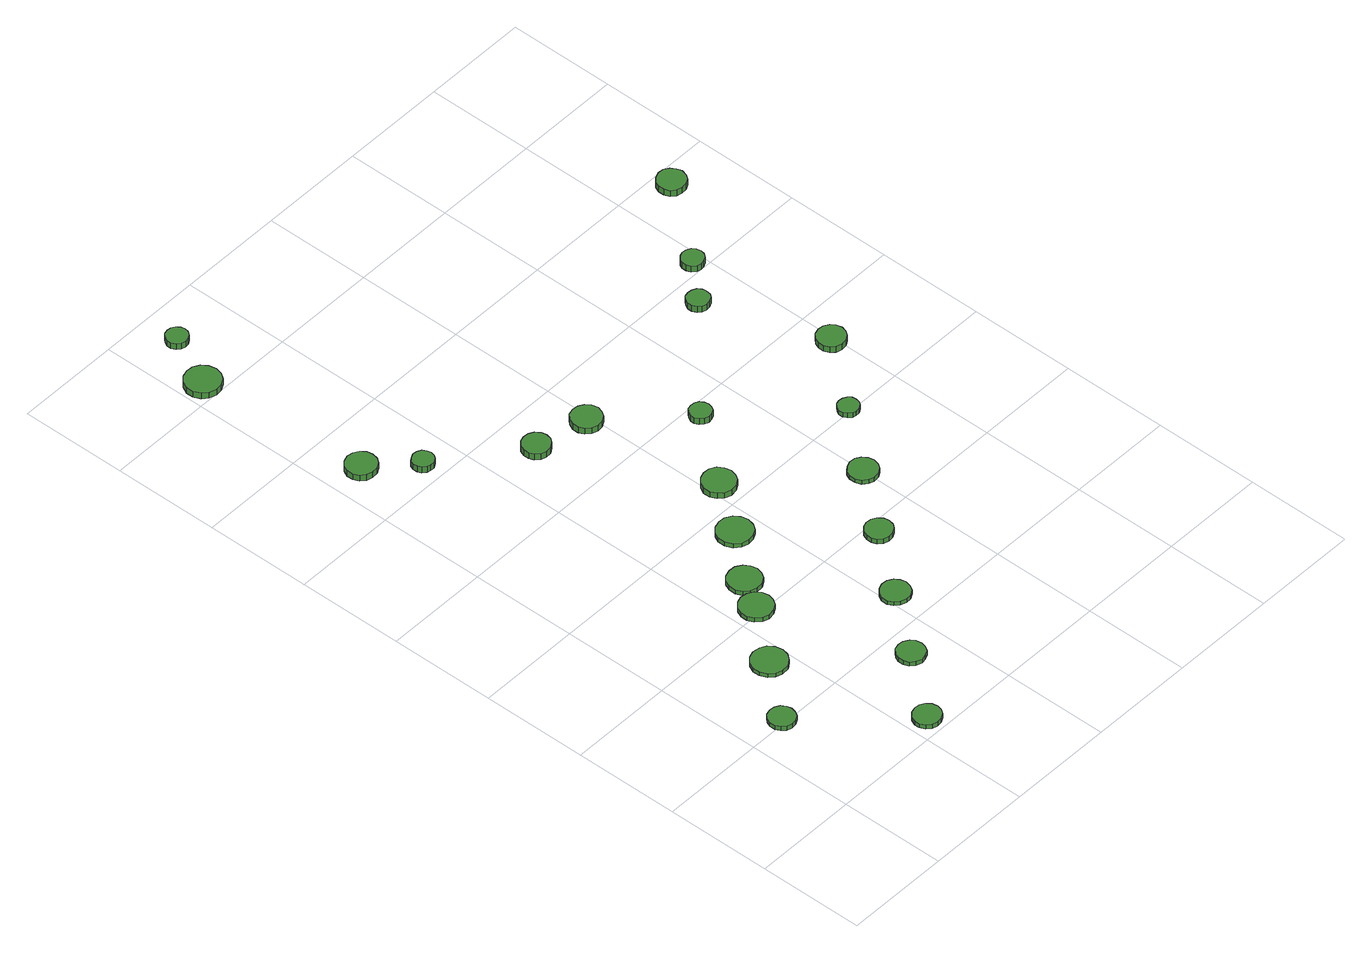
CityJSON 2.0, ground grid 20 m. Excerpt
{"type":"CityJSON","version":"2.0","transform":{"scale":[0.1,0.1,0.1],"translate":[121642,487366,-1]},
"CityObjects":{
"tree1":{"type":"SolitaryVegetationObject","attributes":{"function":"something"},"geometry":[{"type":"MultiSurface","lod":"1","boundaries":[[[0,1,2,3,4,5,6,7,8,9,10,11,12,13,14]],[[15,16,17,18,19,20,21,22,23,24,25,26,27,28,29]],[[0,29,28,1]],[[1,28,27,2]],[[2,27,26,3]],[[3,26,25,4]],[[4,25,24,5]],[[5,24,23,6]],[[6,23,22,7]],[[7,22,21,8]],[[8,21,20,9]],[[9,20,19,10]],[[10,19,18,11]],[[11,18,17,12]],[[12,17,16,13]],[[13,16,15,14]],[[14,15,29,0]]]}]},
"tree2":{"type":"SolitaryVegetationObject","attributes":{"function":"something"},"geometry":[{"type":"MultiSurface","lod":"1","boundaries":[[[30,31,32,33,34,35,36,37,38,39,40,41,42,43,44]],[[45,46,47,48,49,50,51,52,53,54,55,56,57,58,59]],[[30,59,58,31]],[[31,58,57,32]],[[32,57,56,33]],[[33,56,55,34]],[[34,55,54,35]],[[35,54,53,36]],[[36,53,52,37]],[[37,52,51,38]],[[38,51,50,39]],[[39,50,49,40]],[[40,49,48,41]],[[41,48,47,42]],[[42,47,46,43]],[[43,46,45,44]],[[44,45,59,30]]]}]},
"tree3":{"type":"SolitaryVegetationObject","attributes":{"function":"something"},"geometry":[{"type":"MultiSurface","lod":"1","boundaries":[[[60,61,62,63,64,65,66,67,68,69,70,71,72,73,74]],[[75,76,77,78,79,80,81,82,83,84,85,86,87,88,89]],[[60,89,88,61]],[[61,88,87,62]],[[62,87,86,63]],[[63,86,85,64]],[[64,85,84,65]],[[65,84,83,66]],[[66,83,82,67]],[[67,82,81,68]],[[68,81,80,69]],[[69,80,79,70]],[[70,79,78,71]],[[71,78,77,72]],[[72,77,76,73]],[[73,76,75,74]],[[74,75,89,60]]]}]},
"tree4":{"type":"SolitaryVegetationObject","attributes":{"function":"something"},"geometry":[{"type":"MultiSurface","lod":"1","boundaries":[[[90,91,92,93,94,95,96,97,98,99,100,101,102,103,104]],[[105,106,107,108,109,110,111,112,113,114,115,116,117,118,119]],[[90,119,118,91]],[[91,118,117,92]],[[92,117,116,93]],[[93,116,115,94]],[[94,115,114,95]],[[95,114,113,96]],[[96,113,112,97]],[[97,112,111,98]],[[98,111,110,99]],[[99,110,109,100]],[[100,109,108,101]],[[101,108,107,102]],[[102,107,106,103]],[[103,106,105,104]],[[104,105,119,90]]]}]},
"tree5":{"type":"SolitaryVegetationObject","attributes":{"function":"something"},"geometry":[{"type":"MultiSurface","lod":"1","boundaries":[[[120,121,122,123,124,125,126,127,128,129,130,131,132,133,134]],[[135,136,137,138,139,140,141,142,143,144,145,146,147,148,149]],[[120,149,148,121]],[[121,148,147,122]],[[122,147,146,123]],[[123,146,145,124]],[[124,145,144,125]],[[125,144,143,126]],[[126,143,142,127]],[[127,142,141,128]],[[128,141,140,129]],[[129,140,139,130]],[[130,139,138,131]],[[131,138,137,132]],[[132,137,136,133]],[[133,136,135,134]],[[134,135,149,120]]]}]},
"tree6":{"type":"SolitaryVegetationObject","attributes":{"function":"something"},"geometry":[{"type":"MultiSurface","lod":"1","boundaries":[[[150,151,152,153,154,155,156,157,158,159,160,161,162,163,164]],[[165,166,167,168,169,170,171,172,173,174,175,176,177,178,179]],[[150,179,178,151]],[[151,178,177,152]],[[152,177,176,153]],[[153,176,175,154]],[[154,175,174,155]],[[155,174,173,156]],[[156,173,172,157]],[[157,172,171,158]],[[158,171,170,159]],[[159,170,169,160]],[[160,169,168,161]],[[161,168,167,162]],[[162,167,166,163]],[[163,166,165,164]],[[164,165,179,150]]]}]},
"tree7":{"type":"SolitaryVegetationObject","attributes":{"function":"something"},"geometry":[{"type":"MultiSurface","lod":"1","boundaries":[[[180,181,182,183,184,185,186,187,188,189,190,191,192,193,194]],[[195,196,197,198,199,200,201,202,203,204,205,206,207,208,209]],[[180,209,208,181]],[[181,208,207,182]],[[182,207,206,183]],[[183,206,205,184]],[[184,205,204,185]],[[185,204,203,186]],[[186,203,202,187]],[[187,202,201,188]],[[188,201,200,189]],[[189,200,199,190]],[[190,199,198,191]],[[191,198,197,192]],[[192,197,196,193]],[[193,196,195,194]],[[194,195,209,180]]]}]},
"tree8":{"type":"SolitaryVegetationObject","attributes":{"function":"something"},"geometry":[{"type":"MultiSurface","lod":"1","boundaries":[[[210,211,212,213,214,215,216,217,218,219,220,221,222,223,224]],[[225,226,227,228,229,230,231,232,233,234,235,236,237,238,239]],[[210,239,238,211]],[[211,238,237,212]],[[212,237,236,213]],[[213,236,235,214]],[[214,235,234,215]],[[215,234,233,216]],[[216,233,232,217]],[[217,232,231,218]],[[218,231,230,219]],[[219,230,229,220]],[[220,229,228,221]],[[221,228,227,222]],[[222,227,226,223]],[[223,226,225,224]],[[224,225,239,210]]]}]},
"tree9":{"type":"SolitaryVegetationObject","attributes":{"function":"something"},"geometry":[{"type":"MultiSurface","lod":"1","boundaries":[[[240,241,242,243,244,245,246,247,248,249,250,251,252,253,254]],[[255,256,257,258,259,260,261,262,263,264,265,266,267,268,269]],[[240,269,268,241]],[[241,268,267,242]],[[242,267,266,243]],[[243,266,265,244]],[[244,265,264,245]],[[245,264,263,246]],[[246,263,262,247]],[[247,262,261,248]],[[248,261,260,249]],[[249,260,259,250]],[[250,259,258,251]],[[251,258,257,252]],[[252,257,256,253]],[[253,256,255,254]],[[254,255,269,240]]]}]},
"tree10":{"type":"SolitaryVegetationObject","attributes":{"function":"something"},"geometry":[{"type":"MultiSurface","lod":"1","boundaries":[[[270,271,272,273,274,275,276,277,278,279,280,281,282,283,284]],[[285,286,287,288,289,290,291,292,293,294,295,296,297,298,299]],[[270,299,298,271]],[[271,298,297,272]],[[272,297,296,273]],[[273,296,295,274]],[[274,295,294,275]],[[275,294,293,276]],[[276,293,292,277]],[[277,292,291,278]],[[278,291,290,279]],[[279,290,289,280]],[[280,289,288,281]],[[281,288,287,282]],[[282,287,286,283]],[[283,286,285,284]],[[284,285,299,270]]]}]},
"tree11":{"type":"SolitaryVegetationObject","attributes":{"function":"something"},"geometry":[{"type":"MultiSurface","lod":"1","boundaries":[[[300,301,302,303,304,305,306,307,308,309,310,311,312,313,314]],[[315,316,317,318,319,320,321,322,323,324,325,326,327,328,329]],[[300,329,328,301]],[[301,328,327,302]],[[302,327,326,303]],[[303,326,325,304]],[[304,325,324,305]],[[305,324,323,306]],[[306,323,322,307]],[[307,322,321,308]],[[308,321,320,309]],[[309,320,319,310]],[[310,319,318,311]],[[311,318,317,312]],[[312,317,316,313]],[[313,316,315,314]],[[314,315,329,300]]]}]},
"tree12":{"type":"SolitaryVegetationObject","attributes":{"function":"something"},"geometry":[{"type":"MultiSurface","lod":"1","boundaries":[[[330,331,332,333,334,335,336,337,338,339,340,341,342,343,344]],[[345,346,347,348,349,350,351,352,353,354,355,356,357,358,359]],[[330,359,358,331]],[[331,358,357,332]],[[332,357,356,333]],[[333,356,355,334]],[[334,355,354,335]],[[335,354,353,336]],[[336,353,352,337]],[[337,352,351,338]],[[338,351,350,339]],[[339,350,349,340]],[[340,349,348,341]],[[341,348,347,342]],[[342,347,346,343]],[[343,346,345,344]],[[344,345,359,330]]]}]},
"tree13":{"type":"SolitaryVegetationObject","attributes":{"function":"something"},"geometry":[{"type":"MultiSurface","lod":"1","boundaries":[[[360,361,362,363,364,365,366,367,368,369,370,371,372,373,374]],[[375,376,377,378,379,380,381,382,383,384,385,386,387,388,389]],[[360,389,388,361]],[[361,388,387,362]],[[362,387,386,363]],[[363,386,385,364]],[[364,385,384,365]],[[365,384,383,366]],[[366,383,382,367]],[[367,382,381,368]],[[368,381,380,369]],[[369,380,379,370]],[[370,379,378,371]],[[371,378,377,372]],[[372,377,376,373]],[[373,376,375,374]],[[374,375,389,360]]]}]},
"tree14":{"type":"SolitaryVegetationObject","attributes":{"function":"something"},"geometry":[{"type":"MultiSurface","lod":"1","boundaries":[[[390,391,392,393,394,395,396,397,398,399,400,401,402,403,404]],[[405,406,407,408,409,410,411,412,413,414,415,416,417,418,419]],[[390,419,418,391]],[[391,418,417,392]],[[392,417,416,393]],[[393,416,415,394]],[[394,415,414,395]],[[395,414,413,396]],[[396,413,412,397]],[[397,412,411,398]],[[398,411,410,399]],[[399,410,409,400]],[[400,409,408,401]],[[401,408,407,402]],[[402,407,406,403]],[[403,406,405,404]],[[404,405,419,390]]]}]},
"tree15":{"type":"SolitaryVegetationObject","attributes":{"function":"something"},"geometry":[{"type":"MultiSurface","lod":"1","boundaries":[[[420,421,422,423,424,425,426,427,428,429,430,431,432,433,434]],[[435,436,437,438,439,440,441,442,443,444,445,446,447,448,449]],[[420,449,448,421]],[[421,448,447,422]],[[422,447,446,423]],[[423,446,445,424]],[[424,445,444,425]],[[425,444,443,426]],[[426,443,442,427]],[[427,442,441,428]],[[428,441,440,429]],[[429,440,439,430]],[[430,439,438,431]],[[431,438,437,432]],[[432,437,436,433]],[[433,436,435,434]],[[434,435,449,420]]]}]},
"tree16":{"type":"SolitaryVegetationObject","attributes":{"function":"something"},"geometry":[{"type":"MultiSurface","lod":"1","boundaries":[[[450,451,452,453,454,455,456,457,458,459,460,461,462,463,464]],[[465,466,467,468,469,470,471,472,473,474,475,476,477,478,479]],[[450,479,478,451]],[[451,478,477,452]],[[452,477,476,453]],[[453,476,475,454]],[[454,475,474,455]],[[455,474,473,456]],[[456,473,472,457]],[[457,472,471,458]],[[458,471,470,459]],[[459,470,469,460]],[[460,469,468,461]],[[461,468,467,462]],[[462,467,466,463]],[[463,466,465,464]],[[464,465,479,450]]]}]},
"tree17":{"type":"SolitaryVegetationObject","attributes":{"function":"something"},"geometry":[{"type":"MultiSurface","lod":"1","boundaries":[[[480,481,482,483,484,485,486,487,488,489,490,491,492,493,494]],[[495,496,497,498,499,500,501,502,503,504,505,506,507,508,509]],[[480,509,508,481]],[[481,508,507,482]],[[482,507,506,483]],[[483,506,505,484]],[[484,505,504,485]],[[485,504,503,486]],[[486,503,502,487]],[[487,502,501,488]],[[488,501,500,489]],[[489,500,499,490]],[[490,499,498,491]],[[491,498,497,492]],[[492,497,496,493]],[[493,496,495,494]],[[494,495,509,480]]]}]},
"tree18":{"type":"SolitaryVegetationObject","attributes":{"function":"something"},"geometry":[{"type":"MultiSurface","lod":"1","boundaries":[[[510,511,512,513,514,515,516,517,518,519,520,521,522,523,524]],[[525,526,527,528,529,530,531,532,533,534,535,536,537,538,539]],[[510,539,538,511]],[[511,538,537,512]],[[512,537,536,513]],[[513,536,535,514]],[[514,535,534,515]],[[515,534,533,516]],[[516,533,532,517]],[[517,532,531,518]],[[518,531,530,519]],[[519,530,529,520]],[[520,529,528,521]],[[521,528,527,522]],[[522,527,526,523]],[[523,526,525,524]],[[524,525,539,510]]]}]},
"tree19":{"type":"SolitaryVegetationObject","attributes":{"function":"something"},"geometry":[{"type":"MultiSurface","lod":"1","boundaries":[[[540,541,542,543,544,545,546,547,548,549,550,551,552,553,554]],[[555,556,557,558,559,560,561,562,563,564,565,566,567,568,569]],[[540,569,568,541]],[[541,568,567,542]],[[542,567,566,543]],[[543,566,565,544]],[[544,565,564,545]],[[545,564,563,546]],[[546,563,562,547]],[[547,562,561,548]],[[548,561,560,549]],[[549,560,559,550]],[[550,559,558,551]],[[551,558,557,552]],[[552,557,556,553]],[[553,556,555,554]],[[554,555,569,540]]]}]},
"tree20":{"type":"SolitaryVegetationObject","attributes":{"function":"something"},"geometry":[{"type":"MultiSurface","lod":"1","boundaries":[[[570,571,572,573,574,575,576,577,578,579,580,581,582,583,584]],[[585,586,587,588,589,590,591,592,593,594,595,596,597,598,599]],[[570,599,598,571]],[[571,598,597,572]],[[572,597,596,573]],[[573,596,595,574]],[[574,595,594,575]],[[575,594,593,576]],[[576,593,592,577]],[[577,592,591,578]],[[578,591,590,579]],[[579,590,589,580]],[[580,589,588,581]],[[581,588,587,582]],[[582,587,586,583]],[[583,586,585,584]],[[584,585,599,570]]]}]},
"tree21":{"type":"SolitaryVegetationObject","attributes":{"function":"something"},"geometry":[{"type":"MultiSurface","lod":"1","boundaries":[[[600,601,602,603,604,605,606,607,608,609,610,611,612,613,614]],[[615,616,617,618,619,620,621,622,623,624,625,626,627,628,629]],[[600,629,628,601]],[[601,628,627,602]],[[602,627,626,603]],[[603,626,625,604]],[[604,625,624,605]],[[605,624,623,606]],[[606,623,622,607]],[[607,622,621,608]],[[608,621,620,609]],[[609,620,619,610]],[[610,619,618,611]],[[611,618,617,612]],[[612,617,616,613]],[[613,616,615,614]],[[614,615,629,600]]]}]},
"tree22":{"type":"SolitaryVegetationObject","attributes":{"function":"something"},"geometry":[{"type":"MultiSurface","lod":"1","boundaries":[[[630,631,632,633,634,635,636,637,638,639,640,641,642,643,644]],[[645,646,647,648,649,650,651,652,653,654,655,656,657,658,659]],[[630,659,658,631]],[[631,658,657,632]],[[632,657,656,633]],[[633,656,655,634]],[[634,655,654,635]],[[635,654,653,636]],[[636,653,652,637]],[[637,652,651,638]],[[638,651,650,639]],[[639,650,649,640]],[[640,649,648,641]],[[641,648,647,642]],[[642,647,646,643]],[[643,646,645,644]],[[644,645,659,630]]]}]},
"tree23":{"type":"SolitaryVegetationObject","attributes":{"function":"something"},"geometry":[{"type":"MultiSurface","lod":"1","boundaries":[[[660,661,662,663,664,665,666,667,668,669,670,671,672,673,674]],[[675,676,677,678,679,680,681,682,683,684,685,686,687,688,689]],[[660,689,688,661]],[[661,688,687,662]],[[662,687,686,663]],[[663,686,685,664]],[[664,685,684,665]],[[665,684,683,666]],[[666,683,682,667]],[[667,682,681,668]],[[668,681,680,669]],[[669,680,679,670]],[[670,679,678,671]],[[671,678,677,672]],[[672,677,676,673]],[[673,676,675,674]],[[674,675,689,660]]]}]}
},
"vertices":[
[102,208,18],[100,217,18],[94,226,18],[85,231,18],[75,232,18],[65,229,18],[58,222,18],[54,213,18],[54,202,18],[58,193,18],[65,186,18],[75,183,18],[85,184,18],[94,189,18],[100,198,18],[100,198,9],[94,189,9],[85,184,9],[75,183,9],[65,186,9],[58,193,9],[54,202,9],[54,213,9],[58,222,9],[65,229,9],[75,232,9],[85,231,9],[94,226,9],[100,217,9],[102,208,9],
[264,34,17],[262,44,17],[255,53,17],[246,58,17],[236,59,17],[226,56,17],[218,49,17],[213,39,17],[213,29,17],[218,19,17],[226,12,17],[236,9,17],[246,10,17],[255,15,17],[262,24,17],[262,24,8],[255,15,8],[246,10,8],[236,9,8],[226,12,8],[218,19,8],[213,29,8],[213,39,8],[218,49,8],[226,56,8],[236,59,8],[246,58,8],[255,53,8],[262,44,8],[264,34,8],
[195,309,18],[192,323,18],[184,334,18],[173,340,18],[159,342,18],[146,338,18],[136,329,18],[130,316,18],[130,303,18],[136,290,18],[146,281,18],[159,277,18],[173,278,18],[184,285,18],[192,296,18],[192,296,10],[184,285,10],[173,278,10],[159,277,10],[146,281,10],[136,290,10],[130,303,10],[130,316,10],[136,329,10],[146,338,10],[159,342,10],[173,340,10],[184,334,10],[192,323,10],[195,309,10],
[275,410,18],[272,423,18],[265,433,18],[254,439,18],[241,441,18],[229,437,18],[219,428,18],[214,416,18],[214,404,18],[219,392,18],[229,383,18],[241,379,18],[254,381,18],[265,387,18],[272,398,18],[272,398,9],[265,387,9],[254,381,9],[241,379,9],[229,383,9],[219,392,9],[214,404,9],[214,416,9],[219,428,9],[229,437,9],[241,441,9],[254,439,9],[265,433,9],[272,423,9],[275,410,9],
[356,150,18],[354,161,18],[348,169,18],[338,175,18],[328,176,18],[317,173,18],[309,165,18],[305,156,18],[305,145,18],[309,135,18],[317,128,18],[328,124,18],[338,126,18],[348,131,18],[354,140,18],[354,140,9],[348,131,9],[338,126,9],[328,124,9],[317,128,9],[309,135,9],[305,145,9],[305,156,9],[309,165,9],[317,173,9],[328,176,9],[338,175,9],[348,169,9],[354,161,9],[356,150,9],
[89,1106,25],[87,1117,25],[80,1126,25],[70,1132,25],[58,1134,25],[47,1130,25],[38,1122,25],[33,1111,25],[33,1100,25],[38,1089,25],[47,1081,25],[58,1078,25],[70,1079,25],[80,1085,25],[87,1094,25],[87,1094,12],[80,1085,12],[70,1079,12],[58,1078,12],[47,1081,12],[38,1089,12],[33,1100,12],[33,1111,12],[38,1122,12],[47,1130,12],[58,1134,12],[70,1132,12],[80,1126,12],[87,1117,12],[89,1106,12],
[309,465,18],[306,478,18],[299,488,18],[288,495,18],[275,496,18],[262,492,18],[253,484,18],[248,472,18],[248,459,18],[253,447,18],[262,439,18],[275,435,18],[288,436,18],[299,442,18],[306,453,18],[306,453,9],[299,442,9],[288,436,9],[275,435,9],[262,439,9],[253,447,9],[248,459,9],[248,472,9],[253,484,9],[262,492,9],[275,496,9],[288,495,9],[299,488,9],[306,478,9],[309,465,9],
[155,1037,25],[153,1045,25],[149,1052,25],[141,1056,25],[133,1057,25],[126,1054,25],[119,1049,25],[116,1041,25],[116,1033,25],[119,1026,25],[126,1020,25],[133,1018,25],[141,1018,25],[149,1023,25],[153,1029,25],[153,1029,12],[149,1023,12],[141,1018,12],[133,1018,12],[126,1020,12],[119,1026,12],[116,1033,12],[116,1041,12],[119,1049,12],[126,1054,12],[133,1057,12],[141,1056,12],[149,1052,12],[153,1045,12],[155,1037,12],
[70,1428,25],[67,1442,25],[59,1453,25],[47,1460,25],[34,1461,25],[21,1457,25],[11,1448,25],[5,1435,25],[5,1422,25],[11,1409,25],[21,1400,25],[34,1396,25],[47,1397,25],[59,1404,25],[67,1415,25],[67,1415,12],[59,1404,12],[47,1397,12],[34,1396,12],[21,1400,12],[11,1409,12],[5,1422,12],[5,1435,12],[11,1448,12],[21,1457,12],[34,1461,12],[47,1460,12],[59,1453,12],[67,1442,12],[70,1428,12],
[447,263,17],[444,274,17],[438,283,17],[428,289,17],[417,290,17],[406,286,17],[398,279,17],[393,269,17],[393,257,17],[398,247,17],[406,240,17],[417,236,17],[428,237,17],[438,243,17],[444,252,17],[444,252,9],[438,243,9],[428,237,9],[417,236,9],[406,240,9],[398,247,9],[393,257,9],[393,269,9],[398,279,9],[406,286,9],[417,290,9],[428,289,9],[438,283,9],[444,274,9],[447,263,9],
[385,552,18],[382,565,18],[374,576,18],[362,583,18],[349,584,18],[336,580,18],[326,571,18],[320,559,18],[320,545,18],[326,532,18],[336,523,18],[349,519,18],[362,521,18],[374,527,18],[382,538,18],[382,538,9],[374,527,9],[362,521,9],[349,519,9],[336,523,9],[326,532,9],[320,545,9],[320,559,9],[326,571,9],[336,580,9],[349,584,9],[362,583,9],[374,576,9],[382,565,9],[385,552,9],
[107,1528,24],[105,1536,24],[100,1543,24],[93,1547,24],[85,1548,24],[77,1546,24],[71,1540,24],[67,1532,24],[67,1524,24],[71,1516,24],[77,1511,24],[85,1508,24],[93,1509,24],[100,1513,24],[105,1520,24],[105,1520,11],[100,1513,11],[93,1509,11],[85,1508,11],[77,1511,11],[71,1516,11],[67,1524,11],[67,1532,11],[71,1540,11],[77,1546,11],[85,1548,11],[93,1547,11],[100,1543,11],[105,1536,11],[107,1528,11],
[311,924,24],[309,934,24],[302,943,24],[293,948,24],[282,949,24],[272,946,24],[264,939,24],[260,929,24],[260,918,24],[264,909,24],[272,901,24],[282,898,24],[293,899,24],[302,905,24],[309,913,24],[309,913,11],[302,905,11],[293,899,11],[282,898,11],[272,901,11],[264,909,11],[260,918,11],[260,929,11],[264,939,11],[272,946,11],[282,949,11],[293,948,11],[302,943,11],[309,934,11],[311,924,11],
[450,646,21],[447,658,21],[440,669,21],[429,675,21],[416,676,21],[404,672,21],[395,664,21],[389,652,21],[389,639,21],[395,628,21],[404,619,21],[416,615,21],[429,617,21],[440,623,21],[447,633,21],[447,633,9],[440,623,9],[429,617,9],[416,615,9],[404,619,9],[395,628,9],[389,639,9],[389,652,9],[395,664,9],[404,672,9],[416,676,9],[429,675,9],[440,669,9],[447,658,9],[450,646,9],
[535,378,18],[533,388,18],[526,397,18],[517,402,18],[507,403,18],[497,400,18],[489,393,18],[485,383,18],[485,373,18],[489,363,18],[497,356,18],[507,353,18],[517,354,18],[526,359,18],[533,368,18],[533,368,8],[526,359,8],[517,354,8],[507,353,8],[497,356,8],[489,363,8],[485,373,8],[485,383,8],[489,393,8],[497,400,8],[507,403,8],[517,402,8],[526,397,8],[533,388,8],[535,378,8],
[415,904,23],[412,916,23],[405,925,23],[395,931,23],[384,932,23],[372,929,23],[364,921,23],[359,910,23],[359,898,23],[364,888,23],[372,880,23],[384,876,23],[395,877,23],[405,883,23],[412,893,23],[412,893,10],[405,883,10],[395,877,10],[384,876,10],[372,880,10],[364,888,10],[359,898,10],[359,910,10],[364,921,10],[372,929,10],[384,932,10],[395,931,10],[405,925,10],[412,916,10],[415,904,10],
[625,490,17],[623,501,17],[616,510,17],[607,516,17],[595,517,17],[585,513,17],[576,506,17],[572,496,17],[572,484,17],[576,474,17],[585,467,17],[595,463,17],[607,464,17],[616,470,17],[623,479,17],[623,479,8],[616,470,8],[607,464,8],[595,463,8],[585,467,8],[576,474,8],[572,484,8],[572,496,8],[576,506,8],[585,513,8],[595,517,8],[607,516,8],[616,510,8],[623,501,8],[625,490,8],
[541,775,22],[539,783,22],[535,790,22],[527,794,22],[519,795,22],[511,793,22],[505,787,22],[501,779,22],[501,771,22],[505,764,22],[511,758,22],[519,755,22],[527,756,22],[535,760,22],[539,767,22],[539,767,9],[535,760,9],[527,756,9],[519,755,9],[511,758,9],[505,764,9],[501,771,9],[501,779,9],[505,787,9],[511,793,9],[519,795,9],[527,794,9],[535,790,9],[539,783,9],[541,775,9],
[711,605,18],[710,613,18],[705,619,18],[698,623,18],[690,624,18],[683,622,18],[677,616,18],[673,609,18],[673,601,18],[677,594,18],[683,588,18],[690,586,18],[698,587,18],[705,591,18],[710,597,18],[710,597,8],[705,591,8],[698,587,8],[690,586,8],[683,588,8],[677,594,8],[673,601,8],[673,609,8],[677,616,8],[683,622,8],[690,624,8],[698,623,8],[705,619,8],[710,613,8],[711,605,8],
[730,947,29],[729,955,29],[724,962,29],[716,966,29],[707,967,29],[699,965,29],[693,959,29],[689,951,29],[689,942,29],[693,934,29],[699,928,29],[707,926,29],[716,927,29],[724,931,29],[729,938,29],[729,938,16],[724,931,16],[716,927,16],[707,926,16],[699,928,16],[693,934,16],[689,942,16],[689,951,16],[693,959,16],[699,965,16],[707,967,16],[716,966,16],[724,962,16],[729,955,16],[730,947,16],
[817,729,24],[814,740,24],[808,748,24],[799,754,24],[788,755,24],[777,752,24],[769,744,24],[765,734,24],[765,724,24],[769,714,24],[777,706,24],[788,703,24],[799,704,24],[808,710,24],[814,718,24],[814,718,11],[808,710,11],[799,704,11],[788,703,11],[777,706,11],[769,714,11],[765,724,11],[765,734,11],[769,744,11],[777,752,11],[788,755,11],[799,754,11],[808,748,11],[814,740,11],[817,729,11],
[797,1017,26],[795,1026,26],[790,1033,26],[782,1037,26],[774,1038,26],[766,1035,26],[759,1029,26],[756,1022,26],[756,1013,26],[759,1005,26],[766,999,26],[774,997,26],[782,998,26],[790,1002,26],[795,1009,26],[795,1009,13],[790,1002,13],[782,998,13],[774,997,13],[766,999,13],[759,1005,13],[756,1013,13],[756,1022,13],[759,1029,13],[766,1035,13],[774,1038,13],[782,1037,13],[790,1033,13],[795,1026,13],[797,1017,13],
[920,1167,21],[917,1177,21],[911,1186,21],[902,1192,21],[891,1193,21],[880,1189,21],[872,1182,21],[868,1172,21],[868,1161,21],[872,1151,21],[880,1144,21],[891,1141,21],[902,1142,21],[911,1147,21],[917,1156,21],[917,1156,8],[911,1147,8],[902,1142,8],[891,1141,8],[880,1144,8],[872,1151,8],[868,1161,8],[868,1172,8],[872,1182,8],[880,1189,8],[891,1193,8],[902,1192,8],[911,1186,8],[917,1177,8],[920,1167,8]
]}
